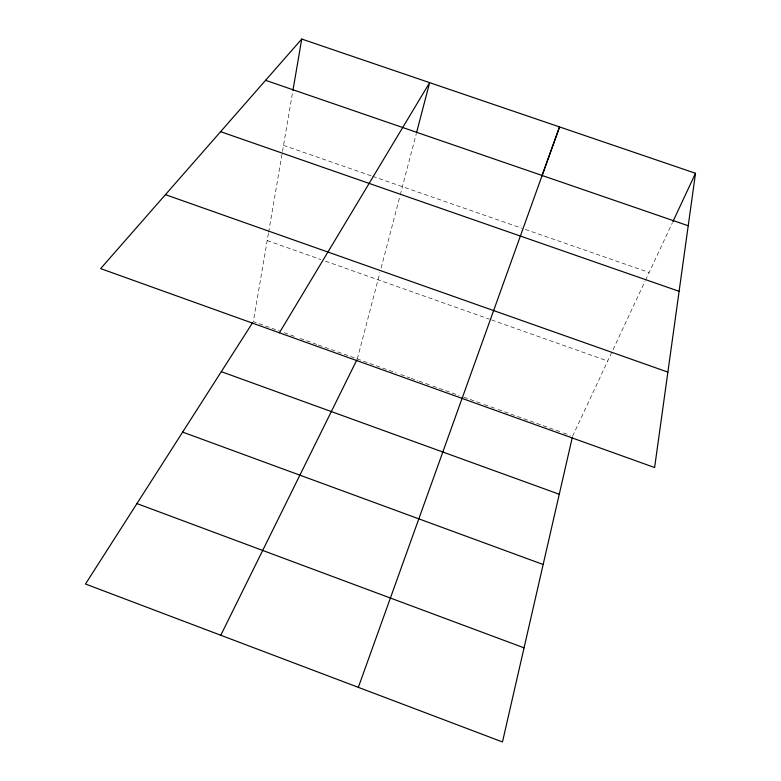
<?xml version="1.0" encoding="UTF-8"?>
<svg xmlns="http://www.w3.org/2000/svg" width="781" height="781" viewBox="0 0 781 781"><rect width="100%" height="100%" fill="white"/><g stroke="black" fill="none" stroke-linecap="round" stroke-linejoin="round"><path stroke-width="0.59" stroke-dasharray="3.9 2.93" d="M268.43 233.412L253.317 321.606L279.608 331.046M268.635 232.221L292.738 91.602M357.327 358.948L379.898 272.696M381.128 267.99L399.95 196.109M400.253 194.938L416.185 134.088M572.571 436.228L645.047 281.219M645.555 280.125L672.324 222.878M283.523 145.354L371.551 175.959M372.693 176.35L521.874 228.218M525.32 229.419L649.138 272.471M267.209 240.558L320.913 259.556M325.482 261.176L489.238 319.107M491.542 319.917L607.725 361.027M284.177 332.686L295.608 336.787M300.177 338.437L317.32 344.587M318.463 344.997L396.25 372.918M400.829 374.568L409.986 377.858M411.128 378.268L418.001 380.728M419.143 381.138L431.737 385.668M432.879 386.078L459.218 395.528M463.797 397.168L483.263 404.158M484.405 404.568L496.999 409.088M498.141 409.508L562.271 432.528M563.413 432.938L570.286 435.398"/><path stroke-width="1.17" d="M695.51 173.275L654.615 467.536L100.651 268.605L301.739 39.05L695.51 173.275L672.841 221.775M292.943 90.411L301.739 39.05M572.297 437.409L502.476 741.95L85.49 584.012L252.663 322.631M416.488 132.916L429.648 82.649L279.403 332.794M358.333 687.358L462.245 397.89M462.098 398.408L559.547 126.932L541.897 176.067M220.779 635.256L356.79 360.021M265.589 80.326L688.217 225.758M220.603 131.677L679.109 291.323M165.435 194.654L667.872 372.107M221.306 371.658L559.264 494.256M182.647 432.098L543.156 564.507M136.939 503.579L524.051 647.84"/></g></svg>
